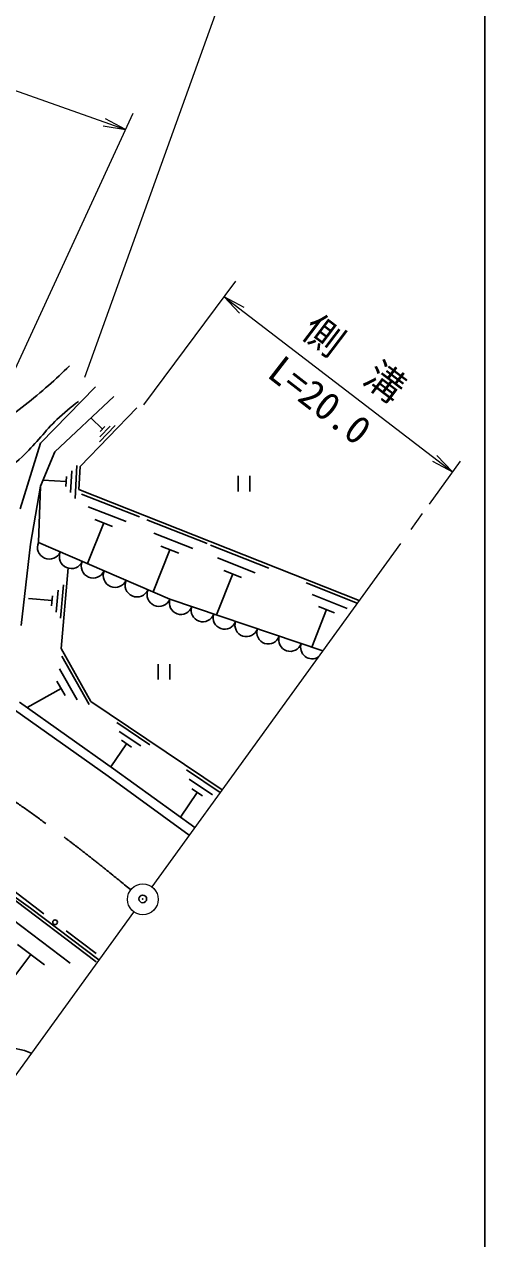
# Model space of a CAD drawing. Units: millimetres, scale not verified. Extents: x 40000 to 680000, y 20000 to 380000.
# Drawn here: x 549134 to 579000, y 240208 to 319066 of the extents above; entities that cross this region are included whole.
import ezdxf
from ezdxf.enums import TextEntityAlignment as Align

# ---------------------------------------------------------------- set-up
doc = ezdxf.new("R2010")
doc.units = ezdxf.units.MM
doc.header["$LTSCALE"] = 1000
doc.header["$PDMODE"] = 32
doc.header["$PDSIZE"] = 500
doc.linetypes.add('CHAIN', pattern=[18.5, 12, -1.5, 3.5, -1.5])
for name, color, linetype, lineweight in [('M-BGD', 7, 'Continuous', 25), ('M-BMK', 2, 'CHAIN', 25), ('M-BMK-SRVR', 3, 'Continuous', 13), ('M-STR-STR3', 7, 'Continuous', 13), ('M-TTL-BAND', 7, 'Continuous', 25)]:
    doc.layers.add(name, color=color, linetype=linetype, lineweight=lineweight)
doc.layers.add('M-OTRS', color=6, linetype='Continuous')
doc.styles.add('ＭＳ ゴシック', font='')
doc.styles.get('ＭＳ ゴシック').set_extended_font_data('MS Gothic')

# ---------------------------------------------------------------- blocks, each defined once
blk = doc.blocks.new('open_arrow')
at = {"color": 0, "linetype": 'Continuous', "lineweight": -2}
blk.add_lwpolyline([(7.5, 1.25), (0, 0), (7.5, -1.25)], dxfattribs=at)

msp = doc.modelspace()

# ---------------------------------------------------------------- linework, layer by layer
at = {"layer": 'M-BGD'}
for p, q in [((550193, 291861), (553757, 295518)), ((551120, 291297), (554936, 294899)), ((556437, 294170), (552749, 290353)), ((553456, 293503), (554206, 292783)), ((555036, 293003), (554006, 291943)), ((554696, 292973), (554026, 292283)), ((554356, 292943), (554046, 292623)), ((548874, 287602), (550193, 291861)), ((550176, 289067), (551120, 291297)), ((552546, 290423), (552436, 288273)), ((552749, 290353), (552663, 288852)), ((550346, 289463), (551856, 289383)), ((551866, 289703), (551836, 289063)), ((552206, 290063), (552136, 288673)), ((563009, 288738), (563009, 289738)), ((563759, 289738), (563759, 288738)), ((549528, 285305), (550176, 289067)), ((550047, 285421), (550176, 289067)), ((552663, 288852), (570857, 281644)), ((552846, 288563), (556616, 287073)), ((553286, 287743), (555736, 286773)), ((553236, 284043), (554286, 286693)), ((553716, 286913), (554846, 286463)), ((557086, 286883), (560986, 285343)), ((557536, 286033), (560076, 285033)), ((548938, 280028), (549528, 285305)), ((558581, 281733), (550047, 285421)), ((557486, 282213), (558576, 284943)), ((557986, 285173), (559156, 284713)), ((561216, 285253), (564996, 283753)), ((561656, 284423), (564116, 283453)), ((551520, 278534), (551987, 283776)), ((561606, 280713), (562656, 283373)), ((562086, 283593), (563226, 283143)), ((551686, 282663), (551486, 280493)), ((567416, 282793), (570736, 281477)), ((549416, 281773), (550936, 281643)), ((550966, 281963), (550906, 281313)), ((551326, 282313), (551196, 280903)), ((568496, 278381), (558581, 281733)), ((567816, 282033), (570086, 281133)), ((567776, 278623), (568746, 281063)), ((568216, 281263), (569266, 280853)), ((553457, 275095), (551520, 278534)), ((551566, 278033), (553336, 274903)), ((551406, 277223), (552556, 275193)), ((557820, 276516), (557820, 277516)), ((558570, 277516), (558570, 276516)), ((551246, 276403), (551776, 275473)), ((549326, 274703), (551516, 275943)), ((548493, 274559), (554579, 270240)), ((548827, 275057), (554930, 270727)), ((561966, 269357), (553457, 275095)), ((555126, 273723), (557276, 272273)), ((555286, 273153), (556686, 272203)), ((554756, 270853), (555766, 272353)), ((555446, 272573), (556086, 272133)), ((554930, 270727), (560187, 266899)), ((559656, 270663), (561846, 269191)), ((554579, 270240), (559835, 266413)), ((559836, 270043), (561336, 269033)), ((559256, 267573), (560356, 269193)), ((560006, 269423), (560696, 268963)), ((549535, 261672), (543993, 265581)), ((547976, 262603), (553796, 258193)), ((548464, 262790), (550402, 261314)), ((553970, 258307), (549535, 261672)), ((548336, 260963), (552116, 258093)), ((551857, 260207), (553795, 258731)), ((548696, 259313), (550436, 257993)), ((546476, 254583), (549566, 258653)), ((547515, 252779), (549148, 252435)), ((549148, 252435), (549587, 252250))]:
    msp.add_line(p, q, dxfattribs=at)
msp.add_circle((551130, 260760), 150, dxfattribs=at)
for centre, radius, start, end in [((550759, 285114), 775, 156.62789, 336.62789), ((552181, 284499), 775, 156.62789, 336.62789), ((553603, 283885), 775, 156.62789, 336.62789), ((555026, 283270), 775, 156.62789, 336.62789), ((556448, 282655), 775, 156.62789, 336.62789), ((557870, 282041), 775, 156.62789, 336.62789), ((559291, 281494), 749, 161.31906, 341.31906), ((560710, 281014), 749, 161.31906, 341.31906), ((562128, 280534), 749, 161.31906, 341.31906), ((563547, 280054), 749, 161.31906, 341.31906), ((564966, 279575), 749, 161.31906, 341.31906), ((566385, 279095), 749, 161.31906, 341.31906), ((567804, 278615), 749, 161.31906, 302.9058)]:
    msp.add_arc(centre, radius, start, end, dxfattribs=at)
for points in [[(538677, 286804), (539576, 287207), (540475, 287610), (541309, 288118), (542423, 288796), (543421, 289663), (544425, 290511), (545483, 291405), (546547, 292277), (547631, 293130), (548665, 293944), (549718, 294740), (550702, 295614), (551164, 296024), (551610, 296451), (552057, 296879)], [(540349, 284246), (541155, 284744), (541961, 285242), (542709, 285815), (543874, 286708), (544896, 287784), (546051, 288705), (547084, 289529), (548224, 290228), (549166, 291143), (549897, 291853), (550509, 292692), (551244, 293401), (551681, 293824), (552163, 294200), (552644, 294575)]]:
    msp.add_open_spline(points, degree=3, knots=[0, 0, 0, 0, 1, 1, 1, 2, 2, 2, 3, 3, 3, 4, 4, 4, 5, 5, 5, 5], dxfattribs=at)
at = {"layer": 'M-BMK'}
msp.add_open_spline([(467273, 301881), (471431, 301142), (475590, 300404), (479699, 299446), (483254, 298618), (486773, 297625), (490275, 296581), (495291, 295084), (500273, 293481), (505176, 291653), (512920, 288765), (520466, 285314), (527742, 281388), (533018, 278541), (538151, 275444), (543182, 272183), (546516, 270022), (549805, 267789), (552939, 265354), (553980, 264544), (555004, 263713), (556028, 262881)], degree=3, knots=[0, 0, 0, 0, 1, 1, 1, 2, 2, 2, 3, 3, 3, 4, 4, 4, 5, 5, 5, 6, 6, 6, 7, 7, 7, 7], dxfattribs=at)
at = {"layer": 'M-BMK-SRVR'}
for p, q in [((577403, 290690), (575394, 287913)), ((574942, 287289), (574198, 286260)), ((573541, 285353), (565403, 274107)), ((565403, 274107), (564391, 272709)), ((564391, 272709), (557408, 263059)), ((556224, 261422), (538473, 236892))]:
    msp.add_line(p, q, dxfattribs=at)
msp.add_circle((556823, 262245), 1000, dxfattribs=at)
at = {"layer": 'M-OTRS'}
msp.add_point((556820, 262271), dxfattribs=at)
at = {"layer": 'M-STR-STR3'}
for p, q in [((490775, 335378), (555694, 312225)), ((553057, 296162), (565814, 331613)), ((540904, 280101), (556188, 313298)), ((556896, 294347), (562851, 302390)), ((562100, 301376), (576903, 289999))]:
    msp.add_line(p, q, dxfattribs=at)
at = {"layer": 'M-TTL-BAND'}
msp.add_line((579000, 20000), (579000, 370000), dxfattribs=at)

# ---------------------------------------------------------------- block references
at = {"layer": 'M-STR-STR3', "xscale": 193, "yscale": 193}
for p, rotation in [((555694, 312225), 160.4), ((562100, 301376), 322.5), ((576903, 289999), 142.5)]:
    msp.add_blockref('open_arrow', p, dxfattribs=dict(at, rotation=rotation))

# ---------------------------------------------------------------- texts
at = {"layer": 'M-STR-STR3', "style": 'ＭＳ ゴシック'}
for s, rotation, p in [('側\u3000溝', 322.855, (566681, 298457)), ('L=20.0', 322.211, (564456, 295792))]:
    msp.add_text(s, height=1833, rotation=rotation, dxfattribs=at).set_placement(p, align=Align.BOTTOM_LEFT)

doc.saveas('drawing.dxf')
